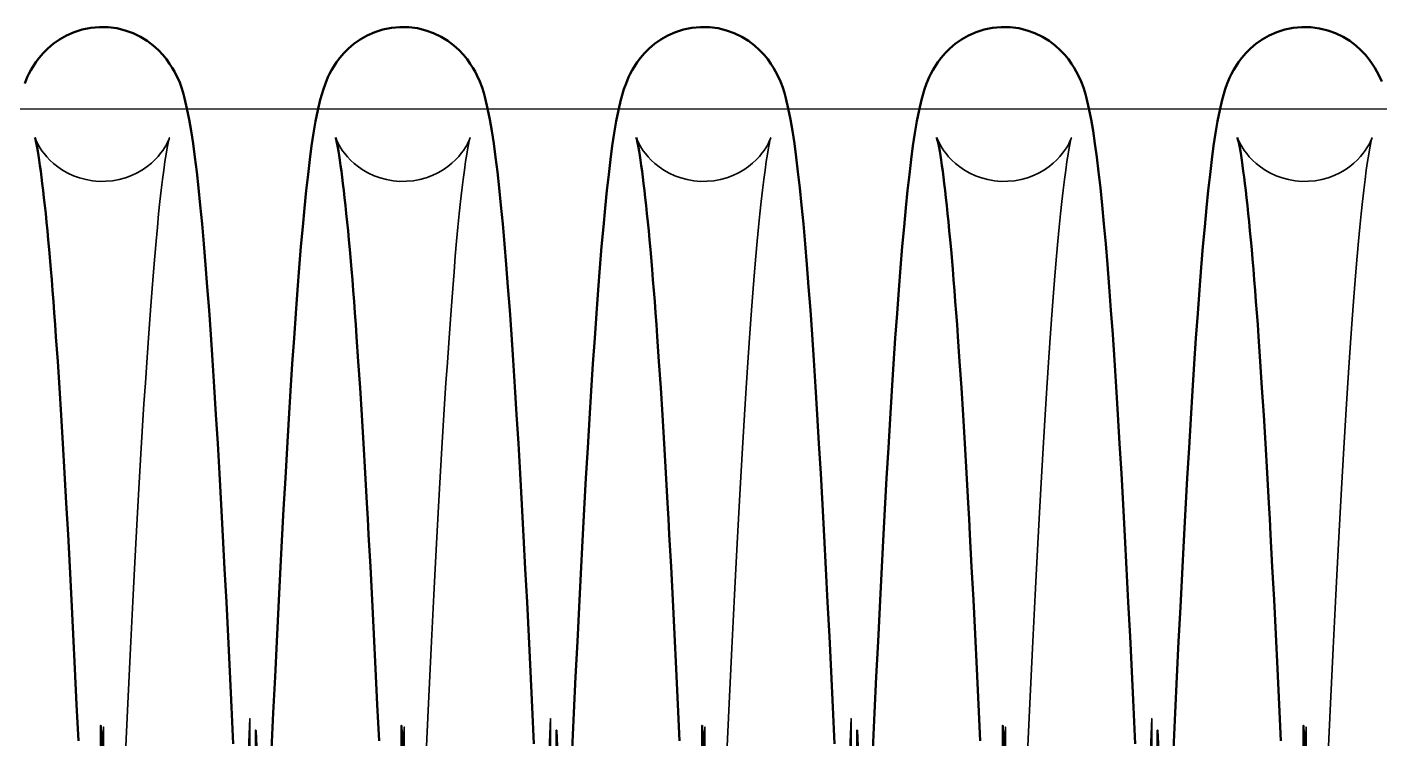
# Model space of a CAD drawing. Header units: millimetres. Extents: x 1448 to 104164, y -19509 to -89.
# Drawn here: x 53861.7 to 53933.4, y -3796.6 to -3758.8 of the extents above; entities that cross this region are included whole.
import ezdxf

# ---------------------------------------------------------------- set-up
doc = ezdxf.new("R2010")
doc.units = ezdxf.units.MM
doc.header["$LTSCALE"] = 60
doc.header["$MEASUREMENT"] = 0
doc.layers.get('0').update_dxf_attribs({"linetype": 'CONTINUOUS'})
doc.layers.add('가려진 것(ISO)', color=7, linetype='CONTINUOUS', lineweight=35)
doc.layers.add('가시적인 것(ISO)', color=7, linetype='CONTINUOUS', lineweight=50)

# ---------------------------------------------------------------- blocks, each defined once
blk = doc.blocks.new('토션스프링 3')
at = {"layer": '가려진 것(ISO)', "flags": 128}
for points in [[(21461570.923, -50952857.63), (21461570.929, -50952857.647), (21461570.95, -50952857.704), (21461570.994, -50952857.807), (21461571.072, -50952857.966), (21461571.13, -50952858.07), (21461571.203, -50952858.191), (21461571.295, -50952858.328), (21461571.409, -50952858.48), (21461571.548, -50952858.646), (21461571.715, -50952858.822), (21461571.911, -50952859.003), (21461572.137, -50952859.182), (21461572.391, -50952859.354), (21461572.671, -50952859.514), (21461572.973, -50952859.654), (21461573.294, -50952859.77), (21461573.632, -50952859.86), (21461573.981, -50952859.921), (21461574.335, -50952859.952), (21461574.691, -50952859.949), (21461575.046, -50952859.915), (21461575.394, -50952859.851), (21461575.729, -50952859.758), (21461576.048, -50952859.638), (21461576.349, -50952859.495), (21461576.626, -50952859.334), (21461576.877, -50952859.161), (21461577.098, -50952858.981), (21461577.29, -50952858.801), (21461577.455, -50952858.625), (21461577.591, -50952858.459), (21461577.702, -50952858.309), (21461577.792, -50952858.174), (21461577.863, -50952858.056), (21461577.918, -50952857.954), (21461577.961, -50952857.869), (21461578.019, -50952857.742), (21461578.048, -50952857.667), (21461578.06, -50952857.633), (21461578.059, -50952857.635), (21461578.051, -50952857.667), (21461578.035, -50952857.726), (21461578.016, -50952857.808), (21461577.994, -50952857.911), (21461577.942, -50952858.173), (21461577.884, -50952858.505), (21461577.821, -50952858.9), (21461577.756, -50952859.352), (21461577.69, -50952859.857), (21461577.623, -50952860.413), (21461577.555, -50952861.021), (21461577.486, -50952861.677), (21461577.416, -50952862.381), (21461577.346, -50952863.131), (21461577.276, -50952863.924), (21461577.205, -50952864.759), (21461577.135, -50952865.637), (21461577.064, -50952866.559), (21461576.993, -50952867.522), (21461576.922, -50952868.527), (21461576.851, -50952869.57), (21461576.78, -50952870.652), (21461576.708, -50952871.77), (21461576.637, -50952872.923), (21461576.566, -50952874.109), (21461576.494, -50952875.328), (21461576.423, -50952876.578), (21461576.352, -50952877.861), (21461576.281, -50952879.178), (21461576.209, -50952880.526), (21461576.137, -50952881.903), (21461576.066, -50952883.309), (21461575.994, -50952884.741), (21461575.923, -50952886.197), (21461575.851, -50952887.677), (21461575.779, -50952889.177), (21461575.708, -50952890.697)], [(21461574.635, -50952925.233), (21461574.564, -50952888.925), (21461574.492, -50952890.618)], [(21461586.87, -50952857.63), (21461586.876, -50952857.647), (21461586.897, -50952857.704), (21461586.94, -50952857.807), (21461587.019, -50952857.966), (21461587.076, -50952858.07), (21461587.15, -50952858.191), (21461587.242, -50952858.328), (21461587.356, -50952858.48), (21461587.495, -50952858.646), (21461587.662, -50952858.822), (21461587.858, -50952859.003), (21461588.084, -50952859.182), (21461588.338, -50952859.355), (21461588.618, -50952859.514), (21461588.92, -50952859.654), (21461589.241, -50952859.77), (21461589.579, -50952859.86), (21461589.928, -50952859.921), (21461590.282, -50952859.952), (21461590.638, -50952859.949), (21461590.993, -50952859.915), (21461591.341, -50952859.851), (21461591.676, -50952859.758), (21461591.995, -50952859.638), (21461592.296, -50952859.495), (21461592.573, -50952859.334), (21461592.824, -50952859.161), (21461593.045, -50952858.981), (21461593.237, -50952858.801), (21461593.401, -50952858.625), (21461593.538, -50952858.459), (21461593.649, -50952858.309), (21461593.739, -50952858.174), (21461593.81, -50952858.056), (21461593.865, -50952857.954), (21461593.908, -50952857.869), (21461593.966, -50952857.742), (21461593.995, -50952857.667), (21461594.007, -50952857.633), (21461594.006, -50952857.635), (21461593.997, -50952857.667), (21461593.982, -50952857.726), (21461593.963, -50952857.808), (21461593.94, -50952857.911), (21461593.889, -50952858.173), (21461593.831, -50952858.505), (21461593.768, -50952858.9), (21461593.703, -50952859.352), (21461593.637, -50952859.857), (21461593.57, -50952860.413), (21461593.502, -50952861.021), (21461593.433, -50952861.677), (21461593.363, -50952862.381), (21461593.293, -50952863.131), (21461593.222, -50952863.924), (21461593.152, -50952864.759), (21461593.082, -50952865.637), (21461593.011, -50952866.559), (21461592.94, -50952867.522), (21461592.869, -50952868.527), (21461592.798, -50952869.57), (21461592.726, -50952870.652), (21461592.655, -50952871.77), (21461592.584, -50952872.923), (21461592.512, -50952874.109), (21461592.441, -50952875.328), (21461592.37, -50952876.578), (21461592.299, -50952877.861), (21461592.227, -50952879.178), (21461592.156, -50952880.526), (21461592.084, -50952881.903), (21461592.013, -50952883.309), (21461591.941, -50952884.741), (21461591.869, -50952886.197), (21461591.798, -50952887.677), (21461591.726, -50952889.177), (21461591.655, -50952890.697)], [(21461590.582, -50952925.233), (21461590.511, -50952888.925), (21461590.439, -50952890.618)], [(21461602.817, -50952857.63), (21461602.823, -50952857.647), (21461602.844, -50952857.704), (21461602.887, -50952857.807), (21461602.966, -50952857.966), (21461603.023, -50952858.07), (21461603.097, -50952858.191), (21461603.189, -50952858.328), (21461603.303, -50952858.48), (21461603.442, -50952858.646), (21461603.609, -50952858.822), (21461603.805, -50952859.003), (21461604.031, -50952859.182), (21461604.285, -50952859.355), (21461604.565, -50952859.514), (21461604.867, -50952859.654), (21461605.188, -50952859.77), (21461605.526, -50952859.86), (21461605.875, -50952859.921), (21461606.229, -50952859.952), (21461606.585, -50952859.949), (21461606.94, -50952859.915), (21461607.288, -50952859.851), (21461607.623, -50952859.758), (21461607.942, -50952859.638), (21461608.242, -50952859.495), (21461608.52, -50952859.334), (21461608.771, -50952859.161), (21461608.992, -50952858.981), (21461609.184, -50952858.801), (21461609.348, -50952858.625), (21461609.485, -50952858.459), (21461609.596, -50952858.309), (21461609.686, -50952858.174), (21461609.757, -50952858.056), (21461609.812, -50952857.954), (21461609.855, -50952857.869), (21461609.913, -50952857.742), (21461609.942, -50952857.667), (21461609.954, -50952857.633), (21461609.953, -50952857.635), (21461609.944, -50952857.667), (21461609.929, -50952857.726), (21461609.91, -50952857.808), (21461609.887, -50952857.911), (21461609.836, -50952858.173), (21461609.778, -50952858.505), (21461609.715, -50952858.9), (21461609.65, -50952859.352), (21461609.584, -50952859.857), (21461609.517, -50952860.413), (21461609.448, -50952861.021), (21461609.379, -50952861.678), (21461609.31, -50952862.381), (21461609.24, -50952863.131), (21461609.169, -50952863.924), (21461609.099, -50952864.759), (21461609.028, -50952865.637), (21461608.958, -50952866.559), (21461608.887, -50952867.522), (21461608.816, -50952868.527), (21461608.745, -50952869.57), (21461608.673, -50952870.652), (21461608.602, -50952871.77), (21461608.531, -50952872.923), (21461608.459, -50952874.109), (21461608.388, -50952875.328), (21461608.317, -50952876.578), (21461608.246, -50952877.861), (21461608.174, -50952879.178), (21461608.103, -50952880.526), (21461608.031, -50952881.903), (21461607.96, -50952883.309), (21461607.888, -50952884.741), (21461607.816, -50952886.197), (21461607.745, -50952887.677), (21461607.673, -50952889.177), (21461607.602, -50952890.697)], [(21461606.529, -50952925.233), (21461606.457, -50952888.925), (21461606.386, -50952890.618)], [(21461618.764, -50952857.63), (21461618.77, -50952857.647), (21461618.791, -50952857.704), (21461618.834, -50952857.807), (21461618.913, -50952857.966), (21461618.97, -50952858.07), (21461619.043, -50952858.191), (21461619.136, -50952858.328), (21461619.25, -50952858.48), (21461619.389, -50952858.646), (21461619.556, -50952858.822), (21461619.752, -50952859.003), (21461619.977, -50952859.182), (21461620.232, -50952859.355), (21461620.512, -50952859.514), (21461620.813, -50952859.654), (21461621.135, -50952859.77), (21461621.473, -50952859.86), (21461621.822, -50952859.922), (21461622.176, -50952859.952), (21461622.532, -50952859.949), (21461622.887, -50952859.915), (21461623.235, -50952859.851), (21461623.57, -50952859.758), (21461623.889, -50952859.638), (21461624.189, -50952859.495), (21461624.467, -50952859.334), (21461624.718, -50952859.161), (21461624.939, -50952858.981), (21461625.131, -50952858.801), (21461625.295, -50952858.625), (21461625.432, -50952858.459), (21461625.543, -50952858.309), (21461625.632, -50952858.174), (21461625.703, -50952858.056), (21461625.759, -50952857.954), (21461625.802, -50952857.869), (21461625.859, -50952857.742), (21461625.889, -50952857.667), (21461625.9, -50952857.633), (21461625.9, -50952857.635), (21461625.891, -50952857.667), (21461625.876, -50952857.726), (21461625.856, -50952857.808), (21461625.834, -50952857.911), (21461625.783, -50952858.173), (21461625.724, -50952858.505), (21461625.662, -50952858.901), (21461625.597, -50952859.352), (21461625.531, -50952859.857), (21461625.464, -50952860.413), (21461625.395, -50952861.021), (21461625.326, -50952861.678), (21461625.257, -50952862.381), (21461625.186, -50952863.131), (21461625.116, -50952863.924), (21461625.046, -50952864.759), (21461624.975, -50952865.637), (21461624.905, -50952866.559), (21461624.834, -50952867.522), (21461624.763, -50952868.527), (21461624.691, -50952869.571), (21461624.62, -50952870.652), (21461624.549, -50952871.77), (21461624.477, -50952872.923), (21461624.406, -50952874.109), (21461624.335, -50952875.328), (21461624.264, -50952876.578), (21461624.192, -50952877.861), (21461624.121, -50952879.178), (21461624.05, -50952880.526), (21461623.978, -50952881.903), (21461623.906, -50952883.309), (21461623.835, -50952884.741), (21461623.763, -50952886.197), (21461623.691, -50952887.677), (21461623.62, -50952889.177), (21461623.549, -50952890.697)], [(21461622.476, -50952925.233), (21461622.404, -50952888.925), (21461622.333, -50952890.618)], [(21461634.711, -50952857.63), (21461634.717, -50952857.647), (21461634.737, -50952857.704), (21461634.781, -50952857.807), (21461634.86, -50952857.966), (21461634.917, -50952858.07), (21461634.99, -50952858.191), (21461635.083, -50952858.328), (21461635.197, -50952858.48), (21461635.336, -50952858.647), (21461635.503, -50952858.823), (21461635.699, -50952859.003), (21461635.924, -50952859.182), (21461636.179, -50952859.355), (21461636.459, -50952859.514), (21461636.76, -50952859.654), (21461637.082, -50952859.77), (21461637.42, -50952859.86), (21461637.769, -50952859.922), (21461638.123, -50952859.952), (21461638.479, -50952859.949), (21461638.834, -50952859.915), (21461639.182, -50952859.851), (21461639.517, -50952859.758), (21461639.836, -50952859.638), (21461640.136, -50952859.494), (21461640.414, -50952859.334), (21461640.665, -50952859.161), (21461640.886, -50952858.981), (21461641.078, -50952858.8), (21461641.242, -50952858.625), (21461641.379, -50952858.459), (21461641.49, -50952858.309), (21461641.579, -50952858.174), (21461641.65, -50952858.056), (21461641.706, -50952857.954), (21461641.749, -50952857.869), (21461641.806, -50952857.742), (21461641.836, -50952857.667), (21461641.847, -50952857.633), (21461641.847, -50952857.635), (21461641.838, -50952857.667), (21461641.823, -50952857.726), (21461641.803, -50952857.808), (21461641.781, -50952857.911), (21461641.73, -50952858.173), (21461641.671, -50952858.505), (21461641.609, -50952858.901), (21461641.544, -50952859.352), (21461641.478, -50952859.857), (21461641.41, -50952860.414), (21461641.342, -50952861.021), (21461641.273, -50952861.678), (21461641.203, -50952862.381), (21461641.133, -50952863.131), (21461641.063, -50952863.924), (21461640.993, -50952864.759), (21461640.922, -50952865.637), (21461640.852, -50952866.559), (21461640.781, -50952867.523), (21461640.709, -50952868.527), (21461640.638, -50952869.571), (21461640.567, -50952870.652), (21461640.496, -50952871.77), (21461640.424, -50952872.923), (21461640.353, -50952874.109), (21461640.282, -50952875.328), (21461640.211, -50952876.578), (21461640.139, -50952877.861), (21461640.068, -50952879.178), (21461639.996, -50952880.526), (21461639.925, -50952881.903), (21461639.853, -50952883.309), (21461639.782, -50952884.741), (21461639.71, -50952886.198), (21461639.638, -50952887.677), (21461639.567, -50952889.177), (21461639.495, -50952890.697)], [(21461638.423, -50952925.233), (21461638.351, -50952888.925), (21461638.28, -50952890.618)], [(21461582.251, -50952890.154), (21461582.323, -50952888.469), (21461582.394, -50952924.781)], [(21461598.198, -50952890.154), (21461598.269, -50952888.469), (21461598.341, -50952924.781)], [(21461614.145, -50952890.153), (21461614.216, -50952888.469), (21461614.288, -50952924.781)], [(21461630.092, -50952890.152), (21461630.163, -50952888.468), (21461630.235, -50952924.78)]]:
    blk.add_lwpolyline(points, dxfattribs=at)
at = {"layer": '가시적인 것(ISO)', "flags": 128}
for points in [[(21461570.383, -50952854.754), (21461570.52, -50952854.425), (21461570.605, -50952854.245), (21461570.706, -50952854.053), (21461570.826, -50952853.847), (21461570.971, -50952853.625), (21461571.147, -50952853.389), (21461571.356, -50952853.144), (21461571.605, -50952852.894), (21461571.897, -50952852.648), (21461572.229, -50952852.414), (21461572.598, -50952852.205), (21461573.001, -50952852.028), (21461573.432, -50952851.891), (21461573.881, -50952851.799), (21461574.34, -50952851.758), (21461574.804, -50952851.767), (21461575.262, -50952851.826), (21461575.705, -50952851.933), (21461576.126, -50952852.086), (21461576.519, -50952852.275), (21461576.877, -50952852.493), (21461577.194, -50952852.732), (21461577.47, -50952852.98), (21461577.704, -50952853.229), (21461577.902, -50952853.472), (21461578.066, -50952853.703), (21461578.203, -50952853.919), (21461578.321, -50952854.121), (21461578.423, -50952854.31), (21461578.584, -50952854.656), (21461578.701, -50952854.967), (21461578.787, -50952855.255), (21461578.856, -50952855.529), (21461578.985, -50952856.08), (21461579.104, -50952856.659), (21461579.211, -50952857.275), (21461579.311, -50952857.939), (21461579.408, -50952858.66), (21461579.504, -50952859.448), (21461579.6, -50952860.302), (21461579.695, -50952861.223), (21461579.789, -50952862.21), (21461579.882, -50952863.26), (21461579.975, -50952864.374), (21461580.067, -50952865.549), (21461580.159, -50952866.786), (21461580.251, -50952868.082), (21461580.343, -50952869.438), (21461580.435, -50952870.856), (21461580.527, -50952872.334), (21461580.619, -50952873.87), (21461580.711, -50952875.459), (21461580.803, -50952877.099), (21461580.894, -50952878.787), (21461580.986, -50952880.52), (21461581.078, -50952882.295), (21461581.169, -50952884.111), (21461581.26, -50952885.971), (21461581.352, -50952887.873), (21461581.444, -50952889.813)], [(21461582.543, -50952924.93), (21461582.635, -50952889.096), (21461582.726, -50952891.255)], [(21461583.473, -50952890.11), (21461583.565, -50952888.163), (21461583.657, -50952886.253), (21461583.749, -50952884.382), (21461583.84, -50952882.555), (21461583.932, -50952880.775), (21461584.023, -50952879.039), (21461584.115, -50952877.347), (21461584.207, -50952875.701), (21461584.299, -50952874.105), (21461584.391, -50952872.56), (21461584.483, -50952871.071), (21461584.575, -50952869.639), (21461584.667, -50952868.267), (21461584.759, -50952866.959), (21461584.851, -50952865.715), (21461584.943, -50952864.534), (21461585.036, -50952863.414), (21461585.129, -50952862.358), (21461585.222, -50952861.366), (21461585.317, -50952860.439), (21461585.411, -50952859.58), (21461585.505, -50952858.789), (21461585.6, -50952858.06), (21461585.7, -50952857.385), (21461585.808, -50952856.758), (21461585.926, -50952856.17), (21461586.058, -50952855.615), (21461586.221, -50952855.056), (21461586.33, -50952854.754), (21461586.467, -50952854.425), (21461586.552, -50952854.245), (21461586.653, -50952854.053), (21461586.773, -50952853.847), (21461586.918, -50952853.625), (21461587.094, -50952853.389), (21461587.303, -50952853.144), (21461587.552, -50952852.894), (21461587.844, -50952852.647), (21461588.176, -50952852.414), (21461588.545, -50952852.205), (21461588.948, -50952852.028), (21461589.379, -50952851.891), (21461589.828, -50952851.799), (21461590.287, -50952851.758), (21461590.751, -50952851.767), (21461591.209, -50952851.826), (21461591.652, -50952851.933), (21461592.073, -50952852.086), (21461592.466, -50952852.275), (21461592.824, -50952852.494), (21461593.141, -50952852.732), (21461593.417, -50952852.981), (21461593.651, -50952853.229), (21461593.849, -50952853.472), (21461594.013, -50952853.703), (21461594.149, -50952853.919), (21461594.267, -50952854.121), (21461594.369, -50952854.31), (21461594.53, -50952854.656), (21461594.648, -50952854.967), (21461594.734, -50952855.255), (21461594.803, -50952855.529), (21461594.932, -50952856.08), (21461595.05, -50952856.659), (21461595.158, -50952857.275), (21461595.258, -50952857.939), (21461595.355, -50952858.66), (21461595.451, -50952859.448), (21461595.547, -50952860.302), (21461595.642, -50952861.223), (21461595.736, -50952862.209), (21461595.829, -50952863.26), (21461595.922, -50952864.373), (21461596.014, -50952865.549), (21461596.106, -50952866.786), (21461596.198, -50952868.082), (21461596.29, -50952869.438), (21461596.382, -50952870.856), (21461596.474, -50952872.334), (21461596.566, -50952873.869), (21461596.657, -50952875.459), (21461596.75, -50952877.099), (21461596.841, -50952878.787), (21461596.933, -50952880.52), (21461597.024, -50952882.295), (21461597.116, -50952884.111), (21461597.207, -50952885.971), (21461597.299, -50952887.873), (21461597.391, -50952889.813)], [(21461598.49, -50952924.93), (21461598.582, -50952889.095), (21461598.673, -50952891.255)], [(21461599.42, -50952890.11), (21461599.512, -50952888.163), (21461599.604, -50952886.253), (21461599.696, -50952884.382), (21461599.787, -50952882.555), (21461599.878, -50952880.775), (21461599.97, -50952879.039), (21461600.062, -50952877.347), (21461600.153, -50952875.701), (21461600.245, -50952874.105), (21461600.338, -50952872.56), (21461600.43, -50952871.071), (21461600.522, -50952869.639), (21461600.614, -50952868.267), (21461600.706, -50952866.959), (21461600.798, -50952865.715), (21461600.89, -50952864.533), (21461600.983, -50952863.414), (21461601.076, -50952862.357), (21461601.169, -50952861.366), (21461601.263, -50952860.439), (21461601.358, -50952859.58), (21461601.452, -50952858.789), (21461601.547, -50952858.06), (21461601.647, -50952857.385), (21461601.755, -50952856.758), (21461601.873, -50952856.17), (21461602.005, -50952855.614), (21461602.168, -50952855.055), (21461602.276, -50952854.754), (21461602.413, -50952854.425), (21461602.499, -50952854.245), (21461602.6, -50952854.053), (21461602.72, -50952853.846), (21461602.865, -50952853.625), (21461603.041, -50952853.389), (21461603.25, -50952853.144), (21461603.499, -50952852.894), (21461603.791, -50952852.647), (21461604.123, -50952852.414), (21461604.492, -50952852.204), (21461604.895, -50952852.028), (21461605.326, -50952851.891), (21461605.775, -50952851.799), (21461606.235, -50952851.758), (21461606.699, -50952851.767), (21461607.157, -50952851.826), (21461607.599, -50952851.933), (21461608.02, -50952852.086), (21461608.414, -50952852.276), (21461608.771, -50952852.494), (21461609.088, -50952852.732), (21461609.364, -50952852.981), (21461609.598, -50952853.23), (21461609.796, -50952853.472), (21461609.96, -50952853.703), (21461610.096, -50952853.92), (21461610.213, -50952854.121), (21461610.315, -50952854.311), (21461610.476, -50952854.656), (21461610.594, -50952854.968), (21461610.681, -50952855.255), (21461610.75, -50952855.53), (21461610.878, -50952856.08), (21461610.997, -50952856.658), (21461611.105, -50952857.275), (21461611.205, -50952857.939), (21461611.302, -50952858.66), (21461611.398, -50952859.447), (21461611.494, -50952860.302), (21461611.588, -50952861.223), (21461611.682, -50952862.209), (21461611.776, -50952863.26), (21461611.869, -50952864.373), (21461611.961, -50952865.549), (21461612.053, -50952866.786), (21461612.145, -50952868.082), (21461612.237, -50952869.438), (21461612.328, -50952870.856), (21461612.42, -50952872.334), (21461612.512, -50952873.869), (21461612.604, -50952875.458), (21461612.696, -50952877.098), (21461612.788, -50952878.787), (21461612.88, -50952880.52), (21461612.971, -50952882.295), (21461613.063, -50952884.111), (21461613.154, -50952885.971), (21461613.246, -50952887.873), (21461613.337, -50952889.813)], [(21461614.437, -50952924.93), (21461614.529, -50952889.095), (21461614.62, -50952891.255)], [(21461615.367, -50952890.111), (21461615.459, -50952888.164), (21461615.551, -50952886.253), (21461615.642, -50952884.382), (21461615.734, -50952882.555), (21461615.825, -50952880.774), (21461615.917, -50952879.039), (21461616.008, -50952877.347), (21461616.1, -50952875.701), (21461616.192, -50952874.105), (21461616.284, -50952872.561), (21461616.377, -50952871.071), (21461616.469, -50952869.639), (21461616.561, -50952868.267), (21461616.653, -50952866.958), (21461616.745, -50952865.715), (21461616.837, -50952864.533), (21461616.93, -50952863.413), (21461617.023, -50952862.357), (21461617.116, -50952861.365), (21461617.21, -50952860.439), (21461617.305, -50952859.579), (21461617.399, -50952858.788), (21461617.494, -50952858.059), (21461617.594, -50952857.385), (21461617.702, -50952856.758), (21461617.82, -50952856.17), (21461617.952, -50952855.614), (21461618.115, -50952855.055), (21461618.223, -50952854.754), (21461618.36, -50952854.424), (21461618.446, -50952854.245), (21461618.547, -50952854.052), (21461618.667, -50952853.846), (21461618.812, -50952853.624), (21461618.988, -50952853.389), (21461619.198, -50952853.143), (21461619.446, -50952852.894), (21461619.738, -50952852.647), (21461620.07, -50952852.413), (21461620.439, -50952852.204), (21461620.843, -50952852.028), (21461621.274, -50952851.891), (21461621.723, -50952851.799), (21461622.182, -50952851.758), (21461622.646, -50952851.767), (21461623.104, -50952851.826), (21461623.546, -50952851.934), (21461623.968, -50952852.086), (21461624.361, -50952852.276), (21461624.719, -50952852.494), (21461625.035, -50952852.733), (21461625.311, -50952852.981), (21461625.546, -50952853.23), (21461625.743, -50952853.472), (21461625.907, -50952853.704), (21461626.043, -50952853.92), (21461626.159, -50952854.122), (21461626.26, -50952854.311), (21461626.422, -50952854.657), (21461626.54, -50952854.968), (21461626.628, -50952855.256), (21461626.697, -50952855.53), (21461626.825, -50952856.08), (21461626.944, -50952856.658), (21461627.051, -50952857.275), (21461627.152, -50952857.939), (21461627.249, -50952858.66), (21461627.345, -50952859.447), (21461627.44, -50952860.302), (21461627.535, -50952861.223), (21461627.629, -50952862.209), (21461627.723, -50952863.26), (21461627.815, -50952864.373), (21461627.908, -50952865.549), (21461628, -50952866.786), (21461628.092, -50952868.082), (21461628.183, -50952869.438), (21461628.275, -50952870.856), (21461628.367, -50952872.334), (21461628.459, -50952873.869), (21461628.551, -50952875.458), (21461628.643, -50952877.098), (21461628.735, -50952878.786), (21461628.827, -50952880.52), (21461628.918, -50952882.295), (21461629.009, -50952884.111), (21461629.101, -50952885.97), (21461629.193, -50952887.872), (21461629.284, -50952889.813)], [(21461630.384, -50952924.93), (21461630.476, -50952889.095), (21461630.567, -50952891.255)], [(21461631.314, -50952890.111), (21461631.406, -50952888.164), (21461631.498, -50952886.253), (21461631.589, -50952884.382), (21461631.681, -50952882.554), (21461631.772, -50952880.774), (21461631.864, -50952879.038), (21461631.955, -50952877.347), (21461632.047, -50952875.701), (21461632.139, -50952874.105), (21461632.231, -50952872.561), (21461632.323, -50952871.071), (21461632.416, -50952869.639), (21461632.508, -50952868.267), (21461632.6, -50952866.958), (21461632.692, -50952865.714), (21461632.784, -50952864.532), (21461632.877, -50952863.413), (21461632.97, -50952862.357), (21461633.063, -50952861.365), (21461633.157, -50952860.438), (21461633.252, -50952859.578), (21461633.346, -50952858.786), (21461633.441, -50952858.058), (21461633.541, -50952857.384), (21461633.648, -50952856.758), (21461633.766, -50952856.171), (21461633.899, -50952855.614), (21461634.061, -50952855.055), (21461634.17, -50952854.753), (21461634.307, -50952854.424), (21461634.393, -50952854.244), (21461634.494, -50952854.052), (21461634.614, -50952853.846), (21461634.759, -50952853.624), (21461634.935, -50952853.388), (21461635.145, -50952853.143), (21461635.394, -50952852.893), (21461635.686, -50952852.646), (21461636.018, -50952852.413), (21461636.387, -50952852.204), (21461636.79, -50952852.028), (21461637.221, -50952851.891), (21461637.671, -50952851.799), (21461638.13, -50952851.758), (21461638.594, -50952851.767), (21461639.052, -50952851.827), (21461639.494, -50952851.934), (21461639.915, -50952852.086), (21461640.308, -50952852.276), (21461640.666, -50952852.495), (21461640.983, -50952852.733), (21461641.258, -50952852.982), (21461641.493, -50952853.231), (21461641.69, -50952853.473), (21461641.854, -50952853.704), (21461641.99, -50952853.921), (21461642.105, -50952854.122), (21461642.205, -50952854.311), (21461642.366, -50952854.657)], [(21461574.508, -50952891.004), (21461574.417, -50952888.84), (21461574.325, -50952924.678)], [(21461573.227, -50952889.656), (21461573.136, -50952887.729), (21461573.044, -50952885.838), (21461572.952, -50952883.985), (21461572.861, -50952882.175), (21461572.769, -50952880.411), (21461572.678, -50952878.697), (21461572.632, -50952877.86), (21461572.587, -50952877.036), (21461572.496, -50952875.427), (21461572.404, -50952873.868), (21461572.313, -50952872.362), (21461572.221, -50952870.913), (21461572.13, -50952869.523), (21461572.039, -50952868.196), (21461571.993, -50952867.557), (21461571.948, -50952866.934), (21461571.903, -50952866.328), (21461571.857, -50952865.74), (21461571.812, -50952865.17), (21461571.767, -50952864.618), (21461571.676, -50952863.563), (21461571.631, -50952863.061), (21461571.585, -50952862.576), (21461571.539, -50952862.109), (21461571.494, -50952861.661), (21461571.448, -50952861.232), (21461571.403, -50952860.823), (21461571.359, -50952860.435), (21461571.315, -50952860.068), (21461571.272, -50952859.724), (21461571.23, -50952859.401), (21461571.19, -50952859.102), (21461571.15, -50952858.827), (21461571.111, -50952858.577), (21461571.074, -50952858.351), (21461571.039, -50952858.151), (21461571.005, -50952857.978), (21461570.974, -50952857.834), (21461570.948, -50952857.724), (21461570.93, -50952857.654), (21461570.923, -50952857.63)], [(21461590.455, -50952891.004), (21461590.364, -50952888.84), (21461590.272, -50952924.678)], [(21461589.174, -50952889.655), (21461589.083, -50952887.729), (21461588.991, -50952885.837), (21461588.899, -50952883.984), (21461588.808, -50952882.174), (21461588.716, -50952880.41), (21461588.625, -50952878.697), (21461588.579, -50952877.859), (21461588.534, -50952877.036), (21461588.442, -50952875.427), (21461588.351, -50952873.868), (21461588.26, -50952872.362), (21461588.168, -50952870.913), (21461588.077, -50952869.523), (21461587.986, -50952868.196), (21461587.94, -50952867.556), (21461587.895, -50952866.934), (21461587.85, -50952866.328), (21461587.804, -50952865.74), (21461587.759, -50952865.17), (21461587.714, -50952864.618), (21461587.623, -50952863.563), (21461587.578, -50952863.06), (21461587.532, -50952862.575), (21461587.486, -50952862.109), (21461587.44, -50952861.661), (21461587.395, -50952861.232), (21461587.35, -50952860.823), (21461587.306, -50952860.435), (21461587.262, -50952860.069), (21461587.219, -50952859.724), (21461587.178, -50952859.402), (21461587.137, -50952859.103), (21461587.097, -50952858.828), (21461587.058, -50952858.577), (21461587.021, -50952858.351), (21461586.986, -50952858.152), (21461586.952, -50952857.978), (21461586.92, -50952857.834), (21461586.894, -50952857.724), (21461586.877, -50952857.654), (21461586.87, -50952857.63)], [(21461606.402, -50952891.003), (21461606.311, -50952888.839), (21461606.219, -50952924.678)], [(21461605.121, -50952889.655), (21461605.029, -50952887.728), (21461604.938, -50952885.836), (21461604.846, -50952883.984), (21461604.754, -50952882.174), (21461604.663, -50952880.41), (21461604.571, -50952878.696), (21461604.526, -50952877.859), (21461604.48, -50952877.036), (21461604.389, -50952875.426), (21461604.298, -50952873.867), (21461604.206, -50952872.362), (21461604.115, -50952870.912), (21461604.024, -50952869.523), (21461603.933, -50952868.195), (21461603.887, -50952867.556), (21461603.842, -50952866.933), (21461603.796, -50952866.328), (21461603.751, -50952865.74), (21461603.706, -50952865.17), (21461603.661, -50952864.618), (21461603.57, -50952863.563), (21461603.524, -50952863.06), (21461603.479, -50952862.575), (21461603.433, -50952862.108), (21461603.387, -50952861.66), (21461603.342, -50952861.232), (21461603.297, -50952860.823), (21461603.253, -50952860.435), (21461603.209, -50952860.069), (21461603.166, -50952859.724), (21461603.124, -50952859.402), (21461603.084, -50952859.103), (21461603.044, -50952858.828), (21461603.005, -50952858.577), (21461602.968, -50952858.352), (21461602.933, -50952858.152), (21461602.898, -50952857.978), (21461602.867, -50952857.834), (21461602.841, -50952857.724), (21461602.824, -50952857.654), (21461602.817, -50952857.63)], [(21461622.349, -50952891.003), (21461622.257, -50952888.839), (21461622.166, -50952924.678)], [(21461621.068, -50952889.655), (21461620.976, -50952887.728), (21461620.884, -50952885.836), (21461620.793, -50952883.983), (21461620.701, -50952882.173), (21461620.61, -50952880.41), (21461620.518, -50952878.696), (21461620.473, -50952877.859), (21461620.427, -50952877.036), (21461620.336, -50952875.426), (21461620.245, -50952873.867), (21461620.153, -50952872.361), (21461620.062, -50952870.912), (21461619.971, -50952869.522), (21461619.879, -50952868.195), (21461619.834, -50952867.556), (21461619.789, -50952866.933), (21461619.743, -50952866.328), (21461619.698, -50952865.74), (21461619.653, -50952865.17), (21461619.608, -50952864.618), (21461619.517, -50952863.562), (21461619.471, -50952863.06), (21461619.425, -50952862.575), (21461619.38, -50952862.108), (21461619.334, -50952861.66), (21461619.289, -50952861.232), (21461619.244, -50952860.823), (21461619.2, -50952860.435), (21461619.156, -50952860.069), (21461619.113, -50952859.724), (21461619.072, -50952859.402), (21461619.031, -50952859.103), (21461618.991, -50952858.828), (21461618.952, -50952858.578), (21461618.915, -50952858.352), (21461618.879, -50952858.152), (21461618.845, -50952857.978), (21461618.814, -50952857.834), (21461618.788, -50952857.724), (21461618.77, -50952857.654), (21461618.764, -50952857.63)], [(21461638.296, -50952891.002), (21461638.204, -50952888.839), (21461638.113, -50952924.678)], [(21461637.015, -50952889.654), (21461636.923, -50952887.727), (21461636.831, -50952885.835), (21461636.74, -50952883.982), (21461636.648, -50952882.173), (21461636.556, -50952880.409), (21461636.465, -50952878.696), (21461636.42, -50952877.859), (21461636.374, -50952877.036), (21461636.283, -50952875.426), (21461636.192, -50952873.866), (21461636.1, -50952872.361), (21461636.009, -50952870.911), (21461635.917, -50952869.521), (21461635.826, -50952868.194), (21461635.781, -50952867.555), (21461635.735, -50952866.933), (21461635.69, -50952866.327), (21461635.645, -50952865.739), (21461635.6, -50952865.17), (21461635.555, -50952864.617), (21461635.509, -50952864.082), (21461635.464, -50952863.562), (21461635.418, -50952863.059), (21461635.372, -50952862.574), (21461635.326, -50952862.108), (21461635.281, -50952861.66), (21461635.236, -50952861.232), (21461635.191, -50952860.823), (21461635.147, -50952860.436), (21461635.103, -50952860.069), (21461635.061, -50952859.725), (21461635.019, -50952859.403), (21461634.978, -50952859.104), (21461634.938, -50952858.829), (21461634.899, -50952858.578), (21461634.862, -50952858.352), (21461634.826, -50952858.152), (21461634.792, -50952857.978), (21461634.761, -50952857.833), (21461634.735, -50952857.724), (21461634.717, -50952857.654), (21461634.711, -50952857.63)]]:
    blk.add_lwpolyline(points, dxfattribs=at)
blk = doc.blocks.new('토션스프링1234')
blk.add_blockref('토션스프링 3', (188.103, -4314.906))

msp = doc.modelspace()

# ---------------------------------------------------------------- linework, layer by layer
at = {"color": 3}
msp.add_line((51099.315, -3763.182), (60099.315, -3763.182), dxfattribs=at)

# ---------------------------------------------------------------- block references
msp.add_blockref('토션스프링1234', (-21407896.935, 50953407.828, 0))

doc.saveas('drawing.dxf')
